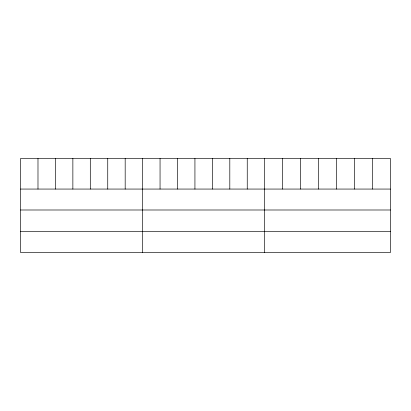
<?xml version="1.0" encoding="UTF-8"?>
<svg xmlns="http://www.w3.org/2000/svg" width="411" height="411" viewBox="0 0 411 411"><rect width="100%" height="100%" fill="white"/><g stroke="black" fill="none" stroke-linecap="round" stroke-linejoin="round"><path stroke-width="0.62" d="M390.45 189.06L390.45 252.503L20.55 252.503L20.55 158.497L390.45 158.497L390.45 189.06L20.55 189.06M20.55 209.995L390.45 209.995M20.55 231.568L390.45 231.568M372.484 158.497L372.484 189.06M354.518 158.497L354.518 189.06M336.552 158.497L336.552 189.06M318.582 158.497L318.582 189.06M300.616 158.497L300.616 189.06M282.65 158.497L282.65 189.06M264.684 158.497L264.684 252.503M247.247 158.497L247.247 189.06M229.806 158.497L229.806 189.06M212.369 158.497L212.369 189.06M194.932 158.497L194.932 189.06M177.495 158.497L177.495 189.06M160.054 158.497L160.054 189.06M142.617 158.497L142.617 252.503M125.18 158.497L125.18 189.06M107.739 158.497L107.739 189.06M90.302 158.497L90.302 189.06M72.865 158.497L72.865 189.06M55.428 158.497L55.428 189.06M37.987 158.497L37.987 189.06"/></g></svg>
